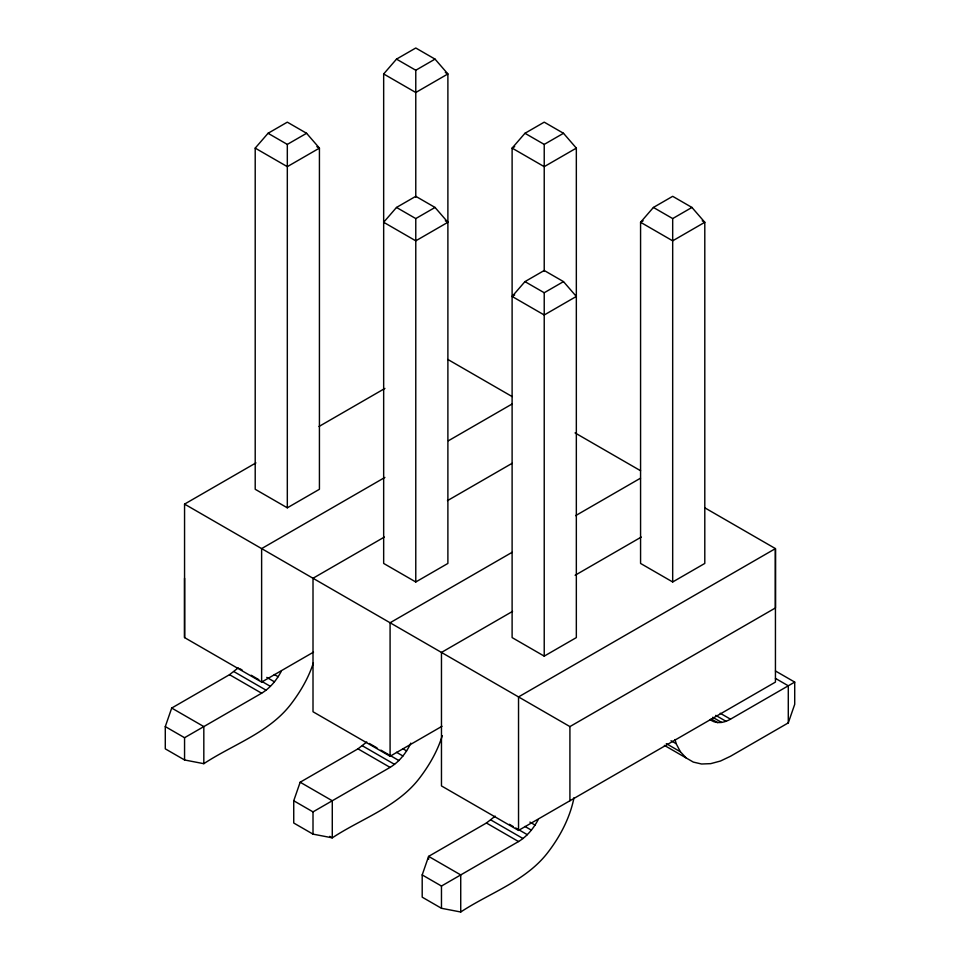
<?xml version="1.0" encoding="UTF-8"?>
<svg xmlns="http://www.w3.org/2000/svg" width="960" height="960" viewBox="0 0 960 960"><rect width="100%" height="100%" fill="white"/><g stroke="black" fill="none" stroke-linecap="round" stroke-linejoin="round"><path stroke-width="1.44" d="M313.524 652.128L261.624 682.092L184.56 637.596L184.56 578.268M574.008 797.688C569.94 817.956 560.028 836.724 547.44 852.996C525.408 881.292 489.756 892.848 460.728 912L441.468 908.292L422.196 897.168L422.196 874.92L428.616 856.38L486.42 823.008L495.204 816.144M313.392 662.82C308.508 678.06 300.252 692.028 290.532 704.676C268.5 732.96 232.848 744.528 203.82 763.68L184.56 759.972L165.288 748.848L165.288 726.588L171.708 708.048L229.512 674.676L238.296 667.812M442.272 735.684C437.412 751.416 428.988 765.84 418.98 778.836C396.96 807.132 361.308 818.688 332.28 837.84L313.008 834.132L293.736 823.008L293.736 800.76L300.168 782.22L357.972 748.848L366.756 741.984M664.368 745.368L693.324 762.096L701.58 764.004L710.712 763.644L720.444 761.04L730.488 756.264L788.292 722.88L794.712 704.34L794.712 682.092L775.44 670.968M410.784 743.136C406.332 752.904 399.312 761.736 390.084 767.388L313.008 811.884L293.736 800.76M165.288 726.588L184.56 737.712L261.624 693.216C270.192 688.044 276.672 680.028 281.304 671.256M422.196 874.92L441.468 886.044L518.532 841.548C527.1 836.376 533.58 828.36 538.212 819.588M255.204 148.116L268.056 133.284L287.316 122.16L306.588 133.284L319.428 148.116L319.428 489.276L287.316 507.816L255.204 489.276L255.204 148.116L287.316 166.656L319.428 148.116L316.86 146.64M383.664 73.956L396.504 59.124L415.776 48L435.036 59.124L447.888 73.956L447.888 563.436L415.776 581.976L383.664 563.436L383.664 73.956L415.776 92.496L447.888 73.956L445.32 72.468M396.504 207.444L383.664 222.276L415.776 240.828L447.888 222.276L435.036 207.444L415.776 196.32L396.504 207.444L415.776 218.568L435.036 207.444M524.964 133.284L512.112 148.116L512.112 637.596L544.224 656.136L576.336 637.596L576.336 148.116L563.496 133.284L544.224 122.16L524.964 133.284L544.224 144.408L563.496 133.284M512.112 296.448L524.964 281.616L544.224 270.492L563.496 281.616L576.336 296.448L544.224 314.988L512.112 296.448L514.68 294.96M653.412 207.444L640.572 222.276L640.572 563.436L672.684 581.976L704.796 563.436L704.796 222.276L691.944 207.444L672.684 196.32L653.412 207.444L672.684 218.568L691.944 207.444M268.056 133.284L287.316 144.408L306.588 133.284M396.504 59.124L415.776 70.248L435.036 59.124M514.68 146.64L512.112 148.116L544.224 166.656L576.336 148.116M643.14 220.8L640.572 222.276L672.684 240.828L704.796 222.276L702.228 220.8M524.964 281.616L544.224 292.74L563.496 281.616M184.56 637.596L184.56 504.108L255.924 462.9M318.984 426.492L384.912 388.428M384.888 477.432L261.624 548.604L261.624 682.092M448.476 440.724L512.052 404.028M384.372 537.06L313.008 578.268L313.008 711.756L390.084 756.252L441.984 726.288M447.444 500.652L512.076 463.344M512.052 552.348L390.084 622.764L390.084 756.252M575.628 515.64L640.5 478.188M512.556 611.388L441.468 652.428L441.468 785.928L518.532 830.424L775.44 682.092L775.44 548.604L704.796 507.816M575.112 575.268L641.28 537.06M184.56 504.108L569.916 726.588L775.44 607.932L775.44 548.604L518.532 696.924L518.532 830.424M710.124 719.544C716.052 724.356 724.38 722.808 730.488 719.172L794.712 682.092M445.32 220.8L447.888 222.276M447.888 359.484L512.112 396.564M575.052 432.912L640.572 470.736M775.44 678.384L788.292 685.8L788.292 722.88M720.204 713.244L730.488 719.172M715.752 715.368L726.024 721.308M712.704 717.264L721.704 722.46M711.216 718.908L717.636 722.616M671.028 740.736L676.164 743.7L680.424 751.788L686.208 757.98M666.3 743.628L680.424 751.788M274.284 674.52L278.136 676.74M402.744 748.68L406.596 750.912M529.908 822.108L535.056 825.072M266.76 677.376L274.476 681.828M396.504 752.28L402.924 755.988M524.964 826.452L531.384 830.16M239.58 668.556L242.16 670.044M251.148 675.228L258.852 679.68M261.42 681.168L270.42 686.364M369.324 743.46L377.028 747.912M380.88 750.144L398.868 760.524M509.34 824.304L513.192 826.524M515.76 828.012L527.328 834.684M233.976 671.652L266.088 690.192M362.424 745.812L394.548 764.352M490.884 819.984L522.996 838.524M229.512 674.676L261.624 693.216M357.972 748.848L390.084 767.388M486.42 823.008L518.532 841.548M171.708 708.048L203.82 726.588L203.82 763.68M300.168 782.22L332.28 800.76L332.28 837.84L329.712 836.352M675.048 739.524L676.164 743.7M672.684 218.568L672.684 581.976M569.916 726.588L569.916 800.76M544.224 144.408L544.224 271.404M544.224 292.74L544.224 656.136M460.728 912L460.728 874.92L428.616 856.38L428.616 859.344M441.468 886.044L441.468 908.292M415.776 70.248L415.776 197.232M415.776 218.568L415.776 581.976M313.008 811.884L313.008 834.132M287.316 144.408L287.316 507.816M184.56 737.712L184.56 759.972"/></g></svg>
